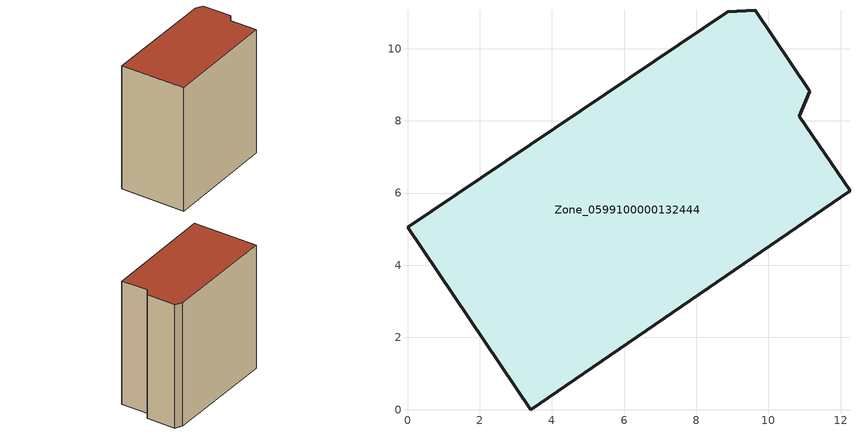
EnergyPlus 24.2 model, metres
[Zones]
Zone_0599100000132444
 floor ground (C_G): 0,5.05 8.88,11.02 9.63,11.06 11.15,8.82 10.85,8.13 12.26,6.07 3.41,0 z0
 wall outside (C_F): 3.41,0 12.26,6.07 10.85,8.13 11.15,8.82 9.63,11.06 8.88,11.02 0,5.05 3.41,0 z0:11.92
 roof outside (C_R): 8.88,11.02 0,5.05 3.41,0 12.26,6.07 10.85,8.13 11.15,8.82 9.63,11.06 z11.92
[BUILDING]
Pand.0599100000132444: North Axis=0; Terrain=City; Loads Convergence Tolerance Value=0.04; Temperature Convergence Tolerance Value=0.4; Solar Distribution=FullExterior; Maximum Number of Warmup Days=25; Minimum Number of Warmup Days=1
[Site:Location]
Rotterdam.The.Hague.AP_ZH_NLD Design_Conditions: Latitude=51.96; Longitude=4.45; Time Zone=1; Elevation=-4.5
[SITE:GROUNDTEMPERATURE:BUILDINGSURFACE]
18, 18, 18, 18, 18, 18, 18, 18, 18, 18, 18, 18
[MATERIAL] Thermal Absorptance=0.9; Solar Absorptance=0.7; Visible Absorptance=0.7
Name | Roughness | Thickness | Conductivity | Density | Specific Heat
G.TI.1946 | MediumSmooth | 0.15 | 1 | 540 | 1210
F.TI.1946 | Rough | 0.3 | 0.857143 | 1920 | 840
R.TI.1946 | MediumRough | 0.2 | 0.1 | 1500 | 1000
[CONSTRUCTION]
C_G: G.TI.1946
C_F: F.TI.1946
C_R: R.TI.1946
[ZONE]
Zone_0599100000132444: Type=1; Multiplier=1; Ceiling Height=Autocalculate; Volume=Autocalculate; Floor Area=autocalculate; Part of Total Floor Area=Yes
[ZONEINFILTRATION:DESIGNFLOWRATE]
Infil_Zone_0599100000132444: Zone or ZoneList or Space or SpaceList=Zone_0599100000132444; Schedule=AlwaysOn; Design Flow Rate Calculation Method=Flow/Area; Flow Rate per Floor Area=0.003; Constant Term Coefficient=1; Temperature Term Coefficient=0; Velocity Term Coefficient=0; Velocity Squared Term Coefficient=0
[HVACTEMPLATE:ZONE:IDEALLOADSAIRSYSTEM]
Zone_0599100000132444: Maximum Heating Supply Air Temperature=50; Minimum Cooling Supply Air Temperature=13; Maximum Heating Supply Air Humidity Ratio=0.0156; Minimum Cooling Supply Air Humidity Ratio=0.0077; Heating Limit=NoLimit; Cooling Limit=NoLimit; Dehumidification Control Type=ConstantSensibleHeatRatio; Cooling Sensible Heat Ratio=0.7; Dehumidification Setpoint=60; Humidification Control Type=None; Humidification Setpoint=30; Outdoor Air Method=None; Outdoor Air Flow Rate per Person=0.00944; Outdoor Air Flow Rate per Zone Floor Area=0; Outdoor Air Flow Rate per Zone=0; Demand Controlled Ventilation Type=None; Outdoor Air Economizer Type=NoEconomizer; Heat Recovery Type=None; Sensible Heat Recovery Effectiveness=0.7; Latent Heat Recovery Effectiveness=0.65
[ZONECONTROL:THERMOSTAT]
ThermostatControl_Zone_0599100000132444: Zone or ZoneList=Zone_0599100000132444; Control Type Schedule=DualSetpointControlType; Control 1=Thermostat_Zone_0599100000132444; Temperature Difference Between Cutout And Setpoint=0
[THERMOSTATSETPOINT:DUALSETPOINT]
Thermostat_Zone_0599100000132444: Heating Setpoint Temperature Schedule=HeatingSetpoint_Zone_0599100000132444; Cooling Setpoint Temperature Schedule=CoolingSetpoint_Zone_0599100000132444
[SCHEDULE:COMPACT]
HeatingSetpoint_Zone_0599100000132444: Through: 12/31, For: AllDays, Until: 24:00, 21
CoolingSetpoint_Zone_0599100000132444: Through: 12/31, For: AllDays, Until: 24:00, 24
DualSetpointControlType: Through: 12/31, For: AllDays, Until: 24:00, 4
AlwaysOn: Through: 12/31, For: AllDays, Until: 24:00, 1
